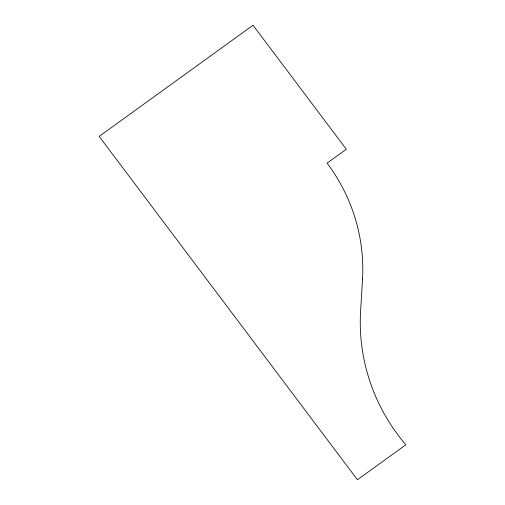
<?xml version="1.0" encoding="UTF-8"?>
<svg xmlns="http://www.w3.org/2000/svg" width="505" height="505" viewBox="0 0 505 505"><rect width="100%" height="100%" fill="white"/><g stroke="black" fill="none" stroke-linecap="round" stroke-linejoin="round"><path stroke-width="0.76" d="M362.483 279.839L360.602 310.985A192.317 188.453 17.1 0 0 405.843 444.798L357.452 479.75L99.157 136.407L253.037 25.25L346.31 149.234L327.076 163.128A180.291 176.674 17.1 0 1 362.483 279.839"/></g></svg>
